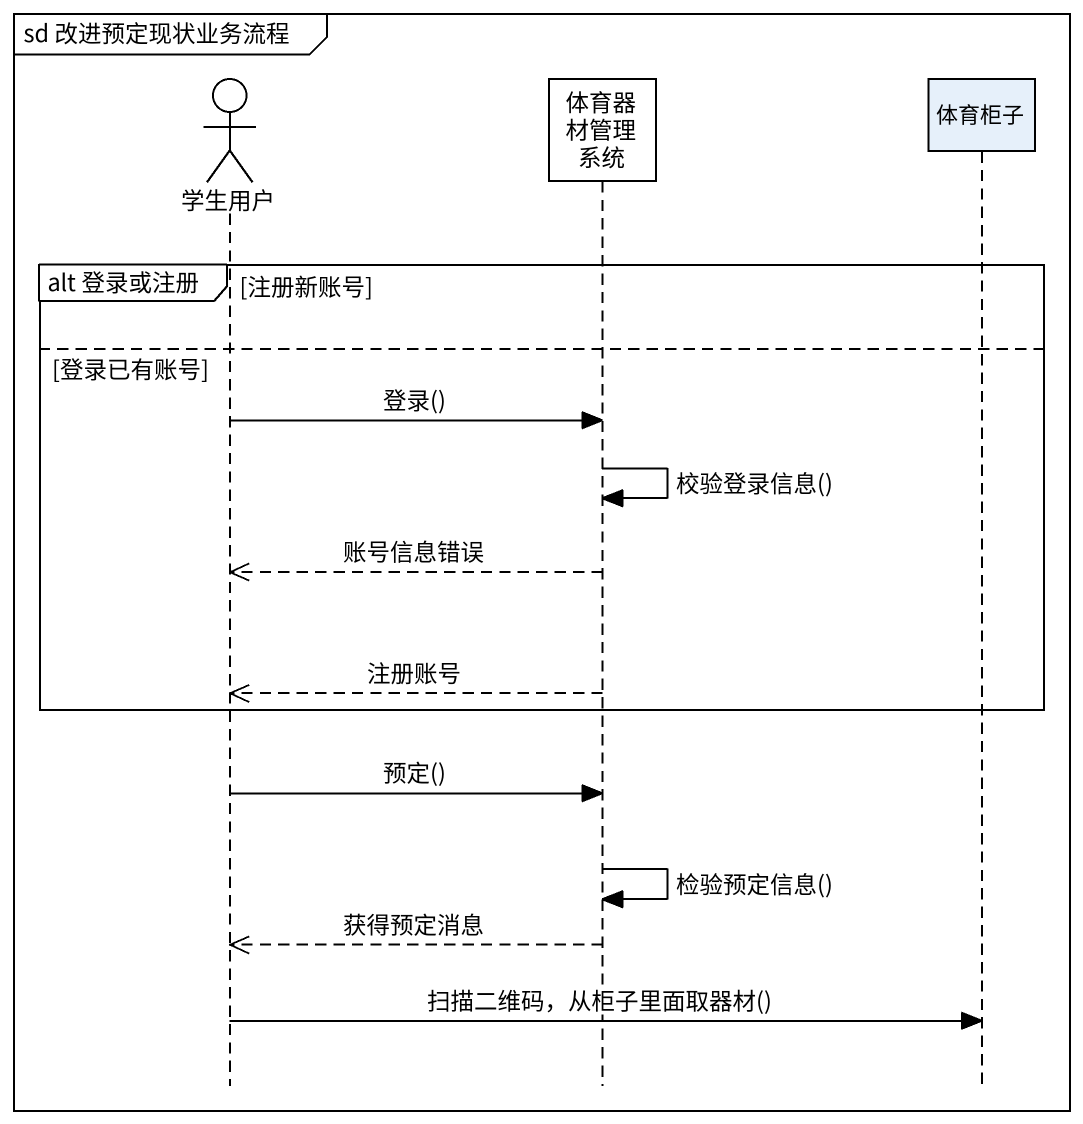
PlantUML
@startuml
mainframe sd 改进预定现状业务流程
hide footbox
actor 学生用户
participant 体育器材管理系统 #FFFFFF
participant 体育柜子

group alt 登录或注册 [注册新账号]
else 登录已有账号
  学生用户 -> 体育器材管理系统 : 登录()
  体育器材管理系统 -> 体育器材管理系统 : 校验登录信息()
  体育器材管理系统 -->> 学生用户 : 账号信息错误
  体育器材管理系统 -->> 学生用户 : 注册账号
end
学生用户 -> 体育器材管理系统 : 预定()
体育器材管理系统 -> 体育器材管理系统 : 检验预定信息()
体育器材管理系统 -->> 学生用户 : 获得预定消息
学生用户 -> 体育柜子 : 扫描二维码，从柜子里面取器材()
@enduml
